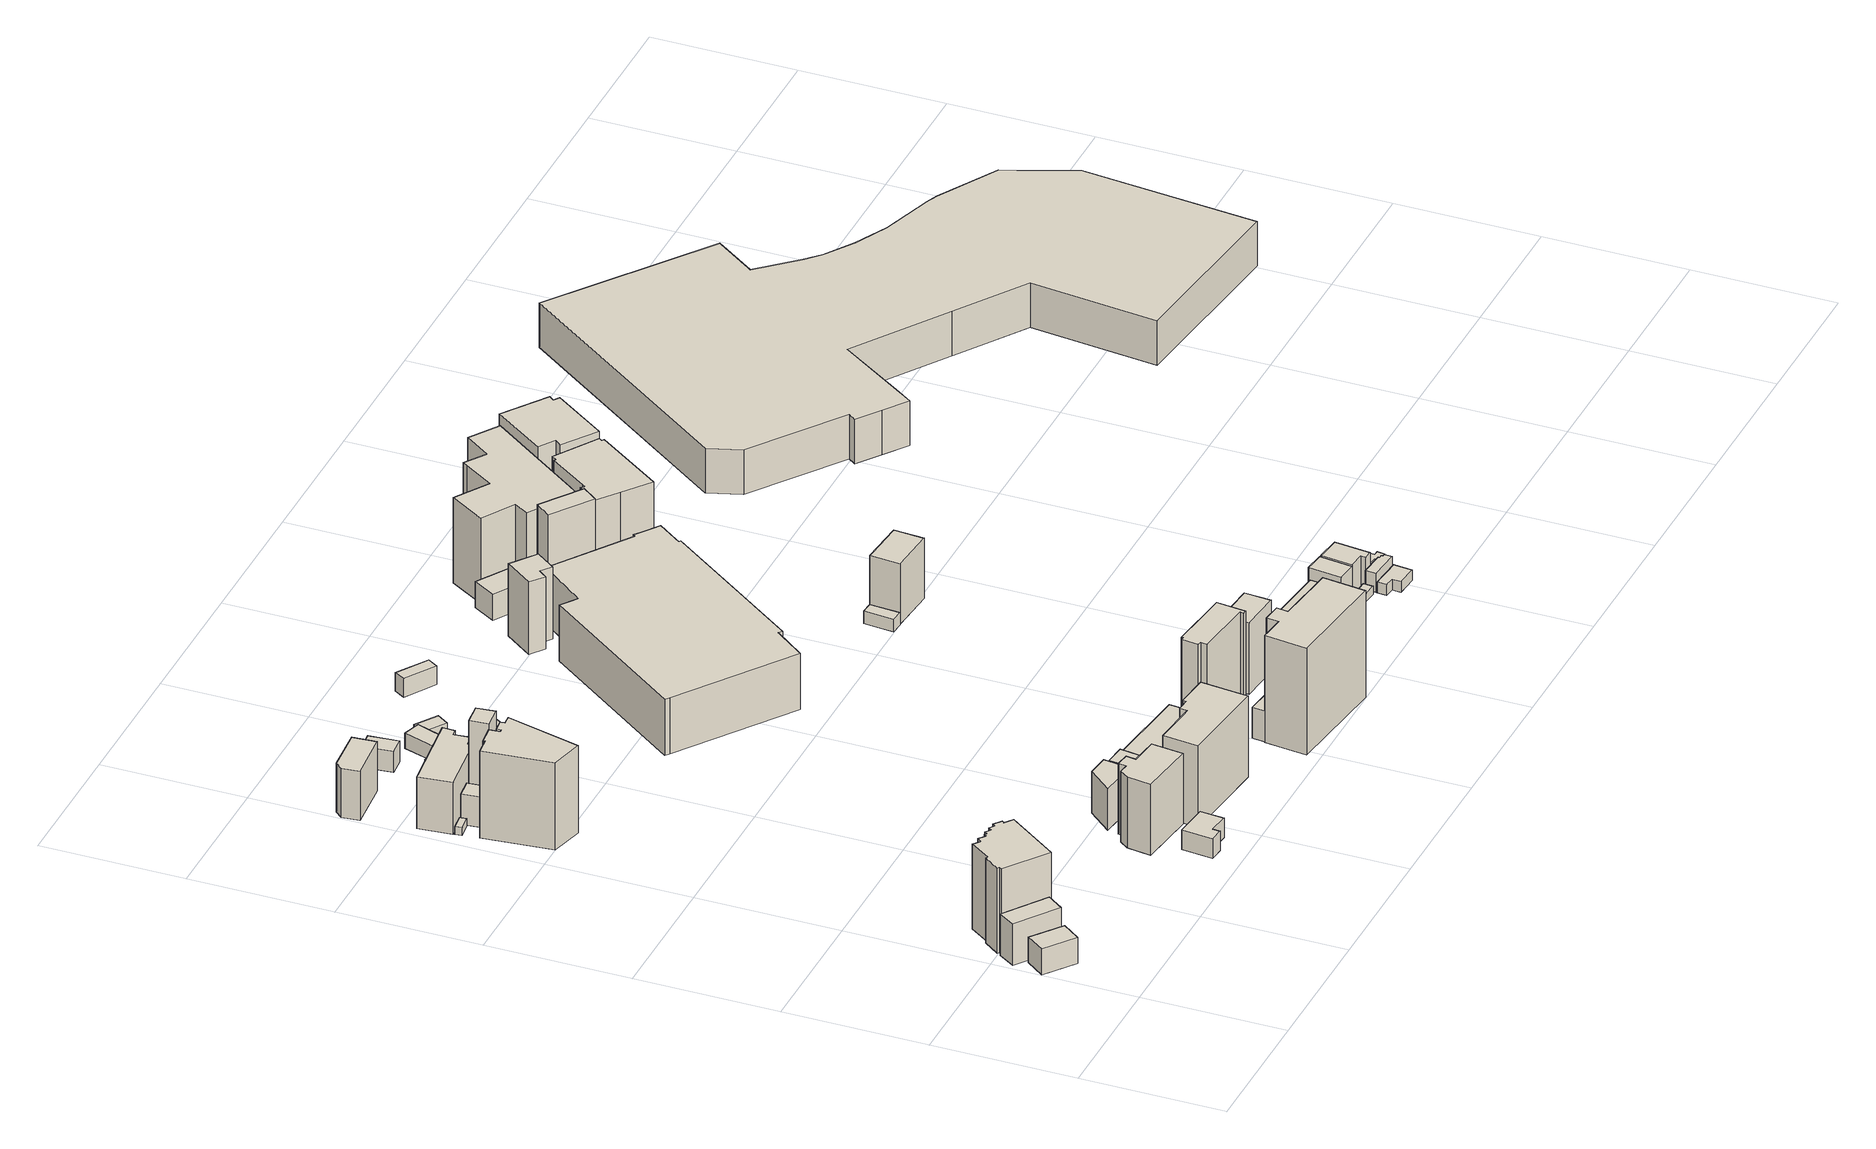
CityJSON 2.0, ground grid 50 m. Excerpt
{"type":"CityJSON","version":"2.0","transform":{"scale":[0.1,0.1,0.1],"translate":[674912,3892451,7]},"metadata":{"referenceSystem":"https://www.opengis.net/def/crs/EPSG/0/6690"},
"CityObjects":{
"building1":{"type":"Building","attributes":{"class":"3002","usage":"411","measuredHeight":11.5,"storeysAboveGround":3,"BuildingDetailAttribute.totalFloorArea":318.7,"BuildingDetailAttribute.buildingFootprintArea":106.23,"BuildingDetailAttribute.buildingRoofEdgeArea":106.23,"BuildingDetailAttribute.urbanPlanType":"21","BuildingDetailAttribute.landUseType":"211","BuildingDetailAttribute.surveyYear":2021,"BuildingIDAttribute.prefecture":"23","BuildingIDAttribute.city":"23106"},"address":[{"country":"日本","locality":"愛知県名古屋市"}],"geometry":[{"type":"Solid","lod":"1","boundaries":[[[[0,1,2,3]],[[2,4,5,3]],[[1,6,4,2]],[[0,7,6,1]],[[3,5,7,0]],[[4,6,7,5]]]]}]},
"building2":{"type":"Building","attributes":{"class":"3002","usage":"401","measuredHeight":16.5,"storeysAboveGround":5,"BuildingDetailAttribute.totalFloorArea":624.57,"BuildingDetailAttribute.buildingFootprintArea":124.91,"BuildingDetailAttribute.buildingRoofEdgeArea":124.91,"BuildingDetailAttribute.urbanPlanType":"21","BuildingDetailAttribute.landUseType":"212","BuildingDetailAttribute.surveyYear":2021,"BuildingIDAttribute.prefecture":"23","BuildingIDAttribute.city":"23106"},"address":[{"country":"日本","locality":"愛知県名古屋市"}],"geometry":[{"type":"Solid","lod":"1","boundaries":[[[[8,9,10,11]],[[10,12,13,11]],[[9,14,12,10]],[[8,15,14,9]],[[11,13,15,8]],[[12,14,15,13]]]]}]},
"building3":{"type":"Building","attributes":{"class":"3002","usage":"412","measuredHeight":32.5,"storeysAboveGround":10,"BuildingDetailAttribute.totalFloorArea":3833.7,"BuildingDetailAttribute.buildingFootprintArea":383.37,"BuildingDetailAttribute.buildingRoofEdgeArea":383.37,"BuildingDetailAttribute.urbanPlanType":"21","BuildingDetailAttribute.landUseType":"211","BuildingDetailAttribute.surveyYear":2021,"BuildingIDAttribute.prefecture":"23","BuildingIDAttribute.city":"23106"},"address":[{"country":"日本","locality":"愛知県名古屋市中区千代田五丁目１１０３"}],"geometry":[{"type":"Solid","lod":"1","boundaries":[[[[16,17,18,19,20,21,22,23,24,25,26,27,28,29,30,31,32,33,34,35]],[[34,36,37,35]],[[33,38,36,34]],[[32,39,38,33]],[[31,40,39,32]],[[30,41,40,31]],[[29,42,41,30]],[[28,43,42,29]],[[27,44,43,28]],[[26,45,44,27]],[[25,46,45,26]],[[24,47,46,25]],[[23,48,47,24]],[[22,49,48,23]],[[21,50,49,22]],[[20,51,50,21]],[[19,52,51,20]],[[18,53,52,19]],[[17,54,53,18]],[[16,55,54,17]],[[35,37,55,16]],[[36,38,39,40,41,42,43,44,45,46,47,48,49,50,51,52,53,54,55,37]]]]}]},
"building4":{"type":"Building","attributes":{"class":"3003","usage":"461","measuredHeight":20.2,"storeysAboveGround":9999,"BuildingDetailAttribute.totalFloorArea":-9999,"BuildingDetailAttribute.buildingFootprintArea":-9999,"BuildingDetailAttribute.buildingRoofEdgeArea":12.43,"BuildingDetailAttribute.urbanPlanType":"21","BuildingDetailAttribute.landUseType":"211","BuildingDetailAttribute.surveyYear":2021,"BuildingIDAttribute.prefecture":"23","BuildingIDAttribute.city":"23106"},"geometry":[{"type":"Solid","lod":"1","boundaries":[[[[56,57,58,59]],[[58,60,61,59]],[[57,62,60,58]],[[56,63,62,57]],[[59,61,63,56]],[[60,62,63,61]]]]}]},
"building5":{"type":"Building","attributes":{"class":"3002","usage":"414","measuredHeight":34.3,"storeysAboveGround":9,"BuildingDetailAttribute.totalFloorArea":3942.55,"BuildingDetailAttribute.buildingFootprintArea":438.06,"BuildingDetailAttribute.buildingRoofEdgeArea":438.06,"BuildingDetailAttribute.urbanPlanType":"21","BuildingDetailAttribute.landUseType":"211","BuildingDetailAttribute.surveyYear":2021,"BuildingIDAttribute.prefecture":"23","BuildingIDAttribute.city":"23106"},"address":[{"country":"日本","locality":"愛知県名古屋市"}],"geometry":[{"type":"Solid","lod":"1","boundaries":[[[[64,65,66,67,68,69,70,71,72,73,74,75]],[[74,76,77,75]],[[73,78,76,74]],[[72,79,78,73]],[[71,80,79,72]],[[70,81,80,71]],[[69,82,81,70]],[[68,83,82,69]],[[67,84,83,68]],[[66,85,84,67]],[[65,86,85,66]],[[64,87,86,65]],[[75,77,87,64]],[[76,78,79,80,81,82,83,84,85,86,87,77]]]]}]},
"building6":{"type":"Building","attributes":{"class":"3003","usage":"414","measuredHeight":33.2,"storeysAboveGround":1,"BuildingDetailAttribute.totalFloorArea":42.53,"BuildingDetailAttribute.buildingFootprintArea":42.53,"BuildingDetailAttribute.buildingRoofEdgeArea":42.53,"BuildingDetailAttribute.urbanPlanType":"21","BuildingDetailAttribute.landUseType":"211","BuildingDetailAttribute.surveyYear":2021,"BuildingIDAttribute.prefecture":"23","BuildingIDAttribute.city":"23106"},"address":[{"country":"日本","locality":"愛知県名古屋市"}],"geometry":[{"type":"Solid","lod":"1","boundaries":[[[[88,89,90,91]],[[90,92,93,91]],[[89,94,92,90]],[[88,95,94,89]],[[91,93,95,88]],[[92,94,95,93]]]]}]},
"building7":{"type":"Building","attributes":{"class":"3002","usage":"414","measuredHeight":21.2,"storeysAboveGround":5,"BuildingDetailAttribute.totalFloorArea":741.09,"BuildingDetailAttribute.buildingFootprintArea":148.22,"BuildingDetailAttribute.buildingRoofEdgeArea":148.22,"BuildingDetailAttribute.urbanPlanType":"21","BuildingDetailAttribute.landUseType":"211","BuildingDetailAttribute.surveyYear":2021,"BuildingIDAttribute.prefecture":"23","BuildingIDAttribute.city":"23106"},"address":[{"country":"日本","locality":"愛知県名古屋市"}],"geometry":[{"type":"Solid","lod":"1","boundaries":[[[[96,97,98,99,100]],[[99,101,102,100]],[[98,103,101,99]],[[97,104,103,98]],[[96,105,104,97]],[[100,102,105,96]],[[101,103,104,105,102]]]]}]},
"building8":{"type":"Building","attributes":{"class":"3002","usage":"412","measuredHeight":33.2,"storeysAboveGround":6,"BuildingDetailAttribute.totalFloorArea":1906.82,"BuildingDetailAttribute.buildingFootprintArea":317.8,"BuildingDetailAttribute.buildingRoofEdgeArea":317.8,"BuildingDetailAttribute.urbanPlanType":"21","BuildingDetailAttribute.landUseType":"211","BuildingDetailAttribute.surveyYear":2021,"BuildingIDAttribute.prefecture":"23","BuildingIDAttribute.city":"23106"},"address":[{"country":"日本","locality":"愛知県名古屋市"}],"geometry":[{"type":"Solid","lod":"1","boundaries":[[[[106,107,108,109,110,111,112,113]],[[112,114,115,113]],[[111,116,114,112]],[[110,117,116,111]],[[109,118,117,110]],[[108,119,118,109]],[[107,120,119,108]],[[106,121,120,107]],[[113,115,121,106]],[[114,116,117,118,119,120,121,115]]]]}]},
"building9":{"type":"Building","attributes":{"class":"3002","usage":"414","measuredHeight":34,"storeysAboveGround":1,"BuildingDetailAttribute.totalFloorArea":49.72,"BuildingDetailAttribute.buildingFootprintArea":49.72,"BuildingDetailAttribute.buildingRoofEdgeArea":49.72,"BuildingDetailAttribute.urbanPlanType":"21","BuildingDetailAttribute.landUseType":"211","BuildingDetailAttribute.surveyYear":2021,"BuildingIDAttribute.prefecture":"23","BuildingIDAttribute.city":"23106"},"address":[{"country":"日本","locality":"愛知県名古屋市"}],"geometry":[{"type":"Solid","lod":"1","boundaries":[[[[122,123,124,125]],[[124,126,127,125]],[[123,128,126,124]],[[122,129,128,123]],[[125,127,129,122]],[[126,128,129,127]]]]}]},
"building10":{"type":"Building","attributes":{"class":"3001","usage":"411","measuredHeight":9.3,"storeysAboveGround":2,"BuildingDetailAttribute.totalFloorArea":226.58,"BuildingDetailAttribute.buildingFootprintArea":113.29,"BuildingDetailAttribute.buildingRoofEdgeArea":113.29,"BuildingDetailAttribute.urbanPlanType":"21","BuildingDetailAttribute.landUseType":"211","BuildingDetailAttribute.surveyYear":2021,"BuildingIDAttribute.prefecture":"23","BuildingIDAttribute.city":"23106"},"geometry":[{"type":"Solid","lod":"1","boundaries":[[[[130,131,132,133,134,135]],[[134,136,137,135]],[[133,138,136,134]],[[132,139,138,133]],[[131,140,139,132]],[[130,141,140,131]],[[135,137,141,130]],[[136,138,139,140,141,137]]]]}]},
"building11":{"type":"Building","attributes":{"class":"3002","usage":"412","measuredHeight":27.2,"storeysAboveGround":9,"BuildingDetailAttribute.totalFloorArea":2215.15,"BuildingDetailAttribute.buildingFootprintArea":246.13,"BuildingDetailAttribute.buildingRoofEdgeArea":246.13,"BuildingDetailAttribute.urbanPlanType":"21","BuildingDetailAttribute.landUseType":"211","BuildingDetailAttribute.surveyYear":2021,"BuildingIDAttribute.prefecture":"23","BuildingIDAttribute.city":"23106"},"geometry":[{"type":"Solid","lod":"1","boundaries":[[[[142,143,144,145,146,147,148,149,150]],[[149,151,152,150]],[[148,153,151,149]],[[147,154,153,148]],[[146,155,154,147]],[[145,156,155,146]],[[144,157,156,145]],[[143,158,157,144]],[[142,159,158,143]],[[150,152,159,142]],[[151,153,154,155,156,157,158,159,152]]]]}]},
"building12":{"type":"Building","attributes":{"class":"3001","usage":"431","measuredHeight":19.7,"storeysAboveGround":1,"BuildingDetailAttribute.totalFloorArea":37.6,"BuildingDetailAttribute.buildingFootprintArea":37.6,"BuildingDetailAttribute.buildingRoofEdgeArea":37.6,"BuildingDetailAttribute.urbanPlanType":"21","BuildingDetailAttribute.landUseType":"223","BuildingDetailAttribute.surveyYear":2021,"BuildingIDAttribute.prefecture":"23","BuildingIDAttribute.city":"23106"},"address":[{"country":"日本","locality":"愛知県名古屋市"}],"geometry":[{"type":"Solid","lod":"1","boundaries":[[[[160,161,162,163]],[[162,164,165,163]],[[161,166,164,162]],[[160,167,166,161]],[[163,165,167,160]],[[164,166,167,165]]]]}]},
"building13":{"type":"Building","attributes":{"class":"3002","usage":"401","measuredHeight":20.3,"storeysAboveGround":4,"BuildingDetailAttribute.totalFloorArea":406.45,"BuildingDetailAttribute.buildingFootprintArea":101.61,"BuildingDetailAttribute.buildingRoofEdgeArea":101.61,"BuildingDetailAttribute.urbanPlanType":"21","BuildingDetailAttribute.landUseType":"212","BuildingDetailAttribute.surveyYear":2021,"BuildingIDAttribute.prefecture":"23","BuildingIDAttribute.city":"23106"},"geometry":[{"type":"Solid","lod":"1","boundaries":[[[[168,169,170,171,172]],[[171,173,174,172]],[[170,175,173,171]],[[169,176,175,170]],[[168,177,176,169]],[[172,174,177,168]],[[173,175,176,177,174]]]]}]},
"building14":{"type":"Building","attributes":{"class":"3001","usage":"401","measuredHeight":-9999,"storeysAboveGround":1,"BuildingDetailAttribute.totalFloorArea":30.26,"BuildingDetailAttribute.buildingFootprintArea":30.26,"BuildingDetailAttribute.buildingRoofEdgeArea":30.26,"BuildingDetailAttribute.urbanPlanType":"21","BuildingDetailAttribute.landUseType":"212","BuildingDetailAttribute.surveyYear":2021,"BuildingIDAttribute.prefecture":"23","BuildingIDAttribute.city":"23106"},"address":[{"country":"日本","locality":"愛知県名古屋市"}],"geometry":[{"type":"Solid","lod":"1","boundaries":[[[[178,179,180,181,182,183,184,185]],[[184,186,187,185]],[[183,188,186,184]],[[182,189,188,183]],[[181,190,189,182]],[[180,191,190,181]],[[179,192,191,180]],[[178,193,192,179]],[[185,187,193,178]],[[186,188,189,190,191,192,193,187]]]]}]},
"building15":{"type":"Building","attributes":{"class":"3002","usage":"441","measuredHeight":12.1,"storeysAboveGround":3,"BuildingDetailAttribute.totalFloorArea":480.08,"BuildingDetailAttribute.buildingFootprintArea":160.03,"BuildingDetailAttribute.buildingRoofEdgeArea":160.03,"BuildingDetailAttribute.urbanPlanType":"21","BuildingDetailAttribute.landUseType":"213","BuildingDetailAttribute.surveyYear":2021,"BuildingIDAttribute.prefecture":"23","BuildingIDAttribute.city":"23106"},"address":[{"country":"日本","locality":"愛知県名古屋市"}],"geometry":[{"type":"Solid","lod":"1","boundaries":[[[[194,195,196,197,198,199]],[[198,200,201,199]],[[197,202,200,198]],[[196,203,202,197]],[[195,204,203,196]],[[194,205,204,195]],[[199,201,205,194]],[[200,202,203,204,205,201]]]]}]},
"building16":{"type":"Building","attributes":{"class":"3001","usage":"411","measuredHeight":8.8,"storeysAboveGround":2,"BuildingDetailAttribute.totalFloorArea":131.3,"BuildingDetailAttribute.buildingFootprintArea":65.65,"BuildingDetailAttribute.buildingRoofEdgeArea":65.65,"BuildingDetailAttribute.urbanPlanType":"21","BuildingDetailAttribute.landUseType":"211","BuildingDetailAttribute.surveyYear":2021,"BuildingIDAttribute.prefecture":"23","BuildingIDAttribute.city":"23106"},"address":[{"country":"日本","locality":"愛知県名古屋市"}],"geometry":[{"type":"Solid","lod":"1","boundaries":[[[[206,207,208,209]],[[208,210,211,209]],[[207,212,210,208]],[[206,213,212,207]],[[209,211,213,206]],[[210,212,213,211]]]]}]},
"building17":{"type":"Building","attributes":{"class":"3001","usage":"402","measuredHeight":30.2,"storeysAboveGround":4,"BuildingDetailAttribute.totalFloorArea":522.1,"BuildingDetailAttribute.buildingFootprintArea":130.52,"BuildingDetailAttribute.buildingRoofEdgeArea":130.52,"BuildingDetailAttribute.urbanPlanType":"21","BuildingDetailAttribute.landUseType":"212","BuildingDetailAttribute.surveyYear":2021,"BuildingIDAttribute.prefecture":"23","BuildingIDAttribute.city":"23106"},"geometry":[{"type":"Solid","lod":"1","boundaries":[[[[214,215,216,217,218]],[[217,219,220,218]],[[216,221,219,217]],[[215,222,221,216]],[[214,223,222,215]],[[218,220,223,214]],[[219,221,222,223,220]]]]}]},
"building18":{"type":"Building","attributes":{"class":"3001","usage":"413","measuredHeight":5.4,"storeysAboveGround":1,"BuildingDetailAttribute.totalFloorArea":23.71,"BuildingDetailAttribute.buildingFootprintArea":23.71,"BuildingDetailAttribute.buildingRoofEdgeArea":23.71,"BuildingDetailAttribute.urbanPlanType":"21","BuildingDetailAttribute.landUseType":"212","BuildingDetailAttribute.surveyYear":2021,"BuildingIDAttribute.prefecture":"23","BuildingIDAttribute.city":"23106"},"address":[{"country":"日本","locality":"愛知県名古屋市"}],"geometry":[{"type":"Solid","lod":"1","boundaries":[[[[224,225,226,227]],[[226,228,229,227]],[[225,230,228,226]],[[224,231,230,225]],[[227,229,231,224]],[[228,230,231,229]]]]}]},
"building19":{"type":"Building","attributes":{"class":"3001","usage":"412","measuredHeight":30.2,"storeysAboveGround":1,"BuildingDetailAttribute.totalFloorArea":38.43,"BuildingDetailAttribute.buildingFootprintArea":38.43,"BuildingDetailAttribute.buildingRoofEdgeArea":38.43,"BuildingDetailAttribute.urbanPlanType":"21","BuildingDetailAttribute.landUseType":"211","BuildingDetailAttribute.surveyYear":2021,"BuildingIDAttribute.prefecture":"23","BuildingIDAttribute.city":"23101"},"geometry":[{"type":"Solid","lod":"1","boundaries":[[[[216,232,233,217]],[[233,234,235,217]],[[232,236,234,233]],[[216,237,236,232]],[[217,235,237,216]],[[234,236,237,235]]]]}]},
"building20":{"type":"Building","attributes":{"class":"3002","usage":"412","measuredHeight":32.2,"storeysAboveGround":10,"BuildingDetailAttribute.totalFloorArea":4734.22,"BuildingDetailAttribute.buildingFootprintArea":473.42,"BuildingDetailAttribute.buildingRoofEdgeArea":473.42,"BuildingDetailAttribute.urbanPlanType":"21","BuildingDetailAttribute.landUseType":"211","BuildingDetailAttribute.surveyYear":2021,"BuildingIDAttribute.prefecture":"23","BuildingIDAttribute.city":"23101"},"geometry":[{"type":"Solid","lod":"1","boundaries":[[[[238,239,240,241,242,243,244,245]],[[244,246,247,245]],[[243,248,246,244]],[[242,249,248,243]],[[241,250,249,242]],[[240,251,250,241]],[[239,252,251,240]],[[238,253,252,239]],[[245,247,253,238]],[[246,248,249,250,251,252,253,247]]]]}]},
"building21":{"type":"Building","attributes":{"class":"3001","usage":"431","measuredHeight":6.7,"storeysAboveGround":2,"BuildingDetailAttribute.totalFloorArea":151.75,"BuildingDetailAttribute.buildingFootprintArea":75.88,"BuildingDetailAttribute.buildingRoofEdgeArea":75.88,"BuildingDetailAttribute.urbanPlanType":"21","BuildingDetailAttribute.landUseType":"213","BuildingDetailAttribute.surveyYear":2021,"BuildingIDAttribute.prefecture":"23","BuildingIDAttribute.city":"23106"},"address":[{"country":"日本","locality":"愛知県名古屋市"}],"geometry":[{"type":"Solid","lod":"1","boundaries":[[[[254,255,256,257]],[[256,258,259,257]],[[255,260,258,256]],[[254,261,260,255]],[[257,259,261,254]],[[258,260,261,259]]]]}]},
"building22":{"type":"Building","attributes":{"class":"3001","usage":"413","measuredHeight":12.1,"storeysAboveGround":2,"BuildingDetailAttribute.totalFloorArea":103.77,"BuildingDetailAttribute.buildingFootprintArea":51.89,"BuildingDetailAttribute.buildingRoofEdgeArea":51.89,"BuildingDetailAttribute.urbanPlanType":"21","BuildingDetailAttribute.landUseType":"212","BuildingDetailAttribute.surveyYear":2021,"BuildingIDAttribute.prefecture":"23","BuildingIDAttribute.city":"23106"},"address":[{"country":"日本","locality":"愛知県名古屋市"}],"geometry":[{"type":"Solid","lod":"1","boundaries":[[[[262,263,264,265]],[[264,266,267,265]],[[263,268,266,264]],[[262,269,268,263]],[[265,267,269,262]],[[266,268,269,267]]]]}]},
"building23":{"type":"Building","attributes":{"class":"3001","usage":"401","measuredHeight":8.7,"storeysAboveGround":2,"BuildingDetailAttribute.totalFloorArea":105.07,"BuildingDetailAttribute.buildingFootprintArea":52.53,"BuildingDetailAttribute.buildingRoofEdgeArea":52.53,"BuildingDetailAttribute.urbanPlanType":"21","BuildingDetailAttribute.landUseType":"212","BuildingDetailAttribute.surveyYear":2021,"BuildingIDAttribute.prefecture":"23","BuildingIDAttribute.city":"23106"},"address":[{"country":"日本","locality":"愛知県名古屋市"}],"geometry":[{"type":"Solid","lod":"1","boundaries":[[[[270,271,272,273]],[[272,274,275,273]],[[271,276,274,272]],[[270,277,276,271]],[[273,275,277,270]],[[274,276,277,275]]]]}]},
"building24":{"type":"Building","attributes":{"class":"9999","usage":"431","measuredHeight":-9999,"storeysAboveGround":1,"BuildingDetailAttribute.totalFloorArea":44.99,"BuildingDetailAttribute.buildingFootprintArea":44.99,"BuildingDetailAttribute.buildingRoofEdgeArea":44.99,"BuildingDetailAttribute.urbanPlanType":"21","BuildingDetailAttribute.landUseType":"223","BuildingDetailAttribute.surveyYear":2021,"BuildingIDAttribute.prefecture":"23","BuildingIDAttribute.city":"23106"},"address":[{"country":"日本","locality":"愛知県名古屋市"}],"geometry":[{"type":"Solid","lod":"1","boundaries":[[[[278,279,280,281]],[[280,282,283,281]],[[279,284,282,280]],[[278,285,284,279]],[[281,283,285,278]],[[282,284,285,283]]]]}]},
"building25":{"type":"Building","attributes":{"class":"3002","usage":"422","measuredHeight":21.2,"storeysAboveGround":4,"BuildingDetailAttribute.totalFloorArea":1640.89,"BuildingDetailAttribute.buildingFootprintArea":410.22,"BuildingDetailAttribute.buildingRoofEdgeArea":410.22,"BuildingDetailAttribute.urbanPlanType":"21","BuildingDetailAttribute.landUseType":"214","BuildingDetailAttribute.surveyYear":2021,"BuildingIDAttribute.prefecture":"23","BuildingIDAttribute.city":"23101"},"geometry":[{"type":"Solid","lod":"1","boundaries":[[[[286,287,288,289,290]],[[289,291,292,290]],[[288,293,291,289]],[[287,294,293,288]],[[286,295,294,287]],[[290,292,295,286]],[[291,293,294,295,292]]]]}]},
"building26":{"type":"Building","attributes":{"class":"3001","usage":"431","measuredHeight":3,"storeysAboveGround":1,"BuildingDetailAttribute.totalFloorArea":44.84,"BuildingDetailAttribute.buildingFootprintArea":44.84,"BuildingDetailAttribute.buildingRoofEdgeArea":44.84,"BuildingDetailAttribute.urbanPlanType":"21","BuildingDetailAttribute.landUseType":"223","BuildingDetailAttribute.surveyYear":2021,"BuildingIDAttribute.prefecture":"23","BuildingIDAttribute.city":"23106"},"address":[{"country":"日本","locality":"愛知県名古屋市"}],"geometry":[{"type":"Solid","lod":"1","boundaries":[[[[296,297,298,299]],[[298,300,301,299]],[[297,302,300,298]],[[296,303,302,297]],[[299,301,303,296]],[[300,302,303,301]]]]}]},
"building27":{"type":"Building","attributes":{"class":"3001","usage":"411","measuredHeight":6.9,"storeysAboveGround":2,"BuildingDetailAttribute.totalFloorArea":110.58,"BuildingDetailAttribute.buildingFootprintArea":55.29,"BuildingDetailAttribute.buildingRoofEdgeArea":55.29,"BuildingDetailAttribute.urbanPlanType":"21","BuildingDetailAttribute.landUseType":"211","BuildingDetailAttribute.surveyYear":2021,"BuildingIDAttribute.prefecture":"23","BuildingIDAttribute.city":"23106"},"address":[{"country":"日本","locality":"愛知県名古屋市"}],"geometry":[{"type":"Solid","lod":"1","boundaries":[[[[304,305,306,307]],[[306,308,309,307]],[[305,310,308,306]],[[304,311,310,305]],[[307,309,311,304]],[[308,310,311,309]]]]}]},
"building28":{"type":"Building","attributes":{"class":"9999","usage":"412","measuredHeight":44.4,"storeysAboveGround":1,"BuildingDetailAttribute.totalFloorArea":40.41,"BuildingDetailAttribute.buildingFootprintArea":40.41,"BuildingDetailAttribute.buildingRoofEdgeArea":40.41,"BuildingDetailAttribute.urbanPlanType":"21","BuildingDetailAttribute.landUseType":"211","BuildingDetailAttribute.surveyYear":2021,"BuildingIDAttribute.prefecture":"23","BuildingIDAttribute.city":"23101"},"geometry":[{"type":"Solid","lod":"1","boundaries":[[[[312,313,314,315]],[[314,316,317,315]],[[313,318,316,314]],[[312,319,318,313]],[[315,317,319,312]],[[316,318,319,317]]]]}]},
"building29":{"type":"Building","attributes":{"class":"3002","usage":"412","measuredHeight":44.6,"storeysAboveGround":14,"BuildingDetailAttribute.totalFloorArea":8443.72,"BuildingDetailAttribute.buildingFootprintArea":603.12,"BuildingDetailAttribute.buildingRoofEdgeArea":603.12,"BuildingDetailAttribute.urbanPlanType":"21","BuildingDetailAttribute.landUseType":"211","BuildingDetailAttribute.surveyYear":2021,"BuildingIDAttribute.prefecture":"23","BuildingIDAttribute.city":"23101"},"geometry":[{"type":"Solid","lod":"1","boundaries":[[[[320,321,322,323,324,325,326,327]],[[326,328,329,327]],[[325,330,328,326]],[[324,331,330,325]],[[323,332,331,324]],[[322,333,332,323]],[[321,334,333,322]],[[320,335,334,321]],[[327,329,335,320]],[[328,330,331,332,333,334,335,329]]]]}]},
"building30":{"type":"Building","attributes":{"class":"3002","usage":"412","measuredHeight":41.3,"storeysAboveGround":11,"BuildingDetailAttribute.totalFloorArea":2359.27,"BuildingDetailAttribute.buildingFootprintArea":214.48,"BuildingDetailAttribute.buildingRoofEdgeArea":214.48,"BuildingDetailAttribute.urbanPlanType":"21","BuildingDetailAttribute.landUseType":"211","BuildingDetailAttribute.surveyYear":2021,"BuildingIDAttribute.prefecture":"23","BuildingIDAttribute.city":"23101"},"address":[{"country":"日本","locality":"愛知県名古屋市千種区吹上一丁目２０１"}],"geometry":[{"type":"Solid","lod":"1","boundaries":[[[[336,337,338,339,340,341,342,343,344,345]],[[344,346,347,345]],[[343,348,346,344]],[[342,349,348,343]],[[341,350,349,342]],[[340,351,350,341]],[[339,352,351,340]],[[338,353,352,339]],[[337,354,353,338]],[[336,355,354,337]],[[345,347,355,336]],[[346,348,349,350,351,352,353,354,355,347]]]]}]},
"building31":{"type":"Building","attributes":{"class":"3002","usage":"402","measuredHeight":29.8,"storeysAboveGround":6,"BuildingDetailAttribute.totalFloorArea":24929.13,"BuildingDetailAttribute.buildingFootprintArea":4154.85,"BuildingDetailAttribute.buildingRoofEdgeArea":4154.85,"BuildingDetailAttribute.urbanPlanType":"21","BuildingDetailAttribute.landUseType":"212","BuildingDetailAttribute.surveyYear":2021,"BuildingIDAttribute.prefecture":"23","BuildingIDAttribute.city":"23106"},"address":[{"country":"日本","locality":"愛知県名古屋市中区新栄二丁目４５１１"}],"geometry":[{"type":"Solid","lod":"1","boundaries":[[[[356,357,358,359,360,361,362,363,364,365,366,367,368,369,370,371]],[[370,372,373,371]],[[369,374,372,370]],[[368,375,374,369]],[[367,376,375,368]],[[366,377,376,367]],[[365,378,377,366]],[[364,379,378,365]],[[363,380,379,364]],[[362,381,380,363]],[[361,382,381,362]],[[360,383,382,361]],[[359,384,383,360]],[[358,385,384,359]],[[357,386,385,358]],[[356,387,386,357]],[[371,373,387,356]],[[372,374,375,376,377,378,379,380,381,382,383,384,385,386,387,373]]]]}]},
"building32":{"type":"Building","attributes":{"class":"3002","usage":"412","measuredHeight":33.8,"storeysAboveGround":9,"BuildingDetailAttribute.totalFloorArea":1065.08,"BuildingDetailAttribute.buildingFootprintArea":118.34,"BuildingDetailAttribute.buildingRoofEdgeArea":118.34,"BuildingDetailAttribute.urbanPlanType":"21","BuildingDetailAttribute.landUseType":"211","BuildingDetailAttribute.surveyYear":2021,"BuildingIDAttribute.prefecture":"23","BuildingIDAttribute.city":"23106"},"address":[{"country":"日本","locality":"愛知県名古屋市"}],"geometry":[{"type":"Solid","lod":"1","boundaries":[[[[388,389,390,391,392,393]],[[392,394,395,393]],[[391,396,394,392]],[[390,397,396,391]],[[389,398,397,390]],[[388,399,398,389]],[[393,395,399,388]],[[394,396,397,398,399,395]]]]}]},
"building33":{"type":"Building","attributes":{"class":"3002","usage":"412","measuredHeight":33.4,"storeysAboveGround":8,"BuildingDetailAttribute.totalFloorArea":1104.23,"BuildingDetailAttribute.buildingFootprintArea":138.03,"BuildingDetailAttribute.buildingRoofEdgeArea":138.03,"BuildingDetailAttribute.urbanPlanType":"21","BuildingDetailAttribute.landUseType":"211","BuildingDetailAttribute.surveyYear":2021,"BuildingIDAttribute.prefecture":"23","BuildingIDAttribute.city":"23101"},"geometry":[{"type":"Solid","lod":"1","boundaries":[[[[400,401,402,403]],[[402,404,405,403]],[[401,406,404,402]],[[400,407,406,401]],[[403,405,407,400]],[[404,406,407,405]]]]}]},
"building34":{"type":"Building","attributes":{"class":"3002","usage":"401","measuredHeight":12.1,"storeysAboveGround":3,"BuildingDetailAttribute.totalFloorArea":410.39,"BuildingDetailAttribute.buildingFootprintArea":136.8,"BuildingDetailAttribute.buildingRoofEdgeArea":136.8,"BuildingDetailAttribute.urbanPlanType":"21","BuildingDetailAttribute.landUseType":"212","BuildingDetailAttribute.surveyYear":2021,"BuildingIDAttribute.prefecture":"23","BuildingIDAttribute.city":"23106"},"address":[{"country":"日本","locality":"愛知県名古屋市"}],"geometry":[{"type":"Solid","lod":"1","boundaries":[[[[408,409,410,411]],[[410,412,413,411]],[[409,414,412,410]],[[408,415,414,409]],[[411,413,415,408]],[[412,414,415,413]]]]}]},
"building35":{"type":"Building","attributes":{"class":"9999","usage":"401","measuredHeight":7.2,"storeysAboveGround":1,"BuildingDetailAttribute.totalFloorArea":45.57,"BuildingDetailAttribute.buildingFootprintArea":45.57,"BuildingDetailAttribute.buildingRoofEdgeArea":45.57,"BuildingDetailAttribute.urbanPlanType":"21","BuildingDetailAttribute.landUseType":"212","BuildingDetailAttribute.surveyYear":2021,"BuildingIDAttribute.prefecture":"23","BuildingIDAttribute.city":"23106"},"geometry":[{"type":"Solid","lod":"1","boundaries":[[[[416,417,418,419]],[[418,420,421,419]],[[417,422,420,418]],[[416,423,422,417]],[[419,421,423,416]],[[420,422,423,421]]]]}]},
"building36":{"type":"Building","attributes":{"class":"3002","usage":"402","measuredHeight":34.5,"storeysAboveGround":1,"BuildingDetailAttribute.totalFloorArea":116.05,"BuildingDetailAttribute.buildingFootprintArea":116.05,"BuildingDetailAttribute.buildingRoofEdgeArea":116.05,"BuildingDetailAttribute.urbanPlanType":"21","BuildingDetailAttribute.landUseType":"212","BuildingDetailAttribute.surveyYear":2021,"BuildingIDAttribute.prefecture":"23","BuildingIDAttribute.city":"23106"},"address":[{"country":"日本","locality":"愛知県名古屋市"}],"geometry":[{"type":"Solid","lod":"1","boundaries":[[[[424,425,426,427]],[[426,428,429,427]],[[425,430,428,426]],[[424,431,430,425]],[[427,429,431,424]],[[428,430,431,429]]]]}]},
"building37":{"type":"Building","attributes":{"class":"3002","usage":"401","measuredHeight":25.4,"storeysAboveGround":4,"BuildingDetailAttribute.totalFloorArea":699.87,"BuildingDetailAttribute.buildingFootprintArea":174.97,"BuildingDetailAttribute.buildingRoofEdgeArea":174.97,"BuildingDetailAttribute.urbanPlanType":"21","BuildingDetailAttribute.landUseType":"212","BuildingDetailAttribute.surveyYear":2021,"BuildingIDAttribute.prefecture":"23","BuildingIDAttribute.city":"23106"},"geometry":[{"type":"Solid","lod":"1","boundaries":[[[[432,433,434,435]],[[434,436,437,435]],[[433,438,436,434]],[[432,439,438,433]],[[435,437,439,432]],[[436,438,439,437]]]]}]},
"building38":{"type":"Building","attributes":{"class":"3003","usage":"461","measuredHeight":4,"storeysAboveGround":9999,"BuildingDetailAttribute.totalFloorArea":-9999,"BuildingDetailAttribute.buildingFootprintArea":-9999,"BuildingDetailAttribute.buildingRoofEdgeArea":15.66,"BuildingDetailAttribute.urbanPlanType":"21","BuildingDetailAttribute.landUseType":"211","BuildingDetailAttribute.surveyYear":2016,"BuildingIDAttribute.prefecture":"23","BuildingIDAttribute.city":"23101"},"geometry":[{"type":"Solid","lod":"1","boundaries":[[[[440,441,442,443]],[[442,444,445,443]],[[441,446,444,442]],[[440,447,446,441]],[[443,445,447,440]],[[444,446,447,445]]]]}]},
"building39":{"type":"Building","attributes":{"class":"3001","usage":"411","measuredHeight":7,"storeysAboveGround":2,"BuildingDetailAttribute.totalFloorArea":387.04,"BuildingDetailAttribute.buildingFootprintArea":193.52,"BuildingDetailAttribute.buildingRoofEdgeArea":193.52,"BuildingDetailAttribute.urbanPlanType":"21","BuildingDetailAttribute.landUseType":"211","BuildingDetailAttribute.surveyYear":2021,"BuildingIDAttribute.prefecture":"23","BuildingIDAttribute.city":"23101"},"geometry":[{"type":"Solid","lod":"1","boundaries":[[[[448,443,442,449,450,451]],[[450,452,453,451]],[[449,454,452,450]],[[442,455,454,449]],[[443,456,455,442]],[[448,457,456,443]],[[451,453,457,448]],[[452,454,455,456,457,453]]]]}]},
"building40":{"type":"Building","attributes":{"class":"3002","usage":"402","measuredHeight":45.6,"storeysAboveGround":8,"BuildingDetailAttribute.totalFloorArea":8268.28,"BuildingDetailAttribute.buildingFootprintArea":1033.54,"BuildingDetailAttribute.buildingRoofEdgeArea":1033.54,"BuildingDetailAttribute.urbanPlanType":"21","BuildingDetailAttribute.landUseType":"212","BuildingDetailAttribute.surveyYear":2021,"BuildingIDAttribute.prefecture":"23","BuildingIDAttribute.city":"23106"},"address":[{"country":"日本","locality":"愛知県名古屋市"}],"geometry":[{"type":"Solid","lod":"1","boundaries":[[[[458,459,460,461,462,463,464,465,466,467,468,469]],[[468,470,471,469]],[[467,472,470,468]],[[466,473,472,467]],[[465,474,473,466]],[[464,475,474,465]],[[463,476,475,464]],[[462,477,476,463]],[[461,478,477,462]],[[460,479,478,461]],[[459,480,479,460]],[[458,481,480,459]],[[469,471,481,458]],[[470,472,473,474,475,476,477,478,479,480,481,471]]]]}]},
"building41":{"type":"Building","attributes":{"class":"3002","usage":"402","measuredHeight":43.6,"storeysAboveGround":10,"BuildingDetailAttribute.totalFloorArea":5825.81,"BuildingDetailAttribute.buildingFootprintArea":582.58,"BuildingDetailAttribute.buildingRoofEdgeArea":582.58,"BuildingDetailAttribute.urbanPlanType":"21","BuildingDetailAttribute.landUseType":"212","BuildingDetailAttribute.surveyYear":2021,"BuildingIDAttribute.prefecture":"23","BuildingIDAttribute.city":"23106"},"address":[{"country":"日本","locality":"愛知県名古屋市"}],"geometry":[{"type":"Solid","lod":"1","boundaries":[[[[482,483,484,485,486,487,488,489,490,491,492,493]],[[492,494,495,493]],[[491,496,494,492]],[[490,497,496,491]],[[489,498,497,490]],[[488,499,498,489]],[[487,500,499,488]],[[486,501,500,487]],[[485,502,501,486]],[[484,503,502,485]],[[483,504,503,484]],[[482,505,504,483]],[[493,495,505,482]],[[494,496,497,498,499,500,501,502,503,504,505,495]]]]}]},
"building42":{"type":"Building","attributes":{"class":"3002","usage":"411","measuredHeight":12,"storeysAboveGround":3,"BuildingDetailAttribute.totalFloorArea":255.06,"BuildingDetailAttribute.buildingFootprintArea":85.02,"BuildingDetailAttribute.buildingRoofEdgeArea":85.02,"BuildingDetailAttribute.urbanPlanType":"21","BuildingDetailAttribute.landUseType":"211","BuildingDetailAttribute.surveyYear":2021,"BuildingIDAttribute.prefecture":"23","BuildingIDAttribute.city":"23101"},"geometry":[{"type":"Solid","lod":"1","boundaries":[[[[506,507,508,509]],[[508,510,511,509]],[[507,512,510,508]],[[506,513,512,507]],[[509,511,513,506]],[[510,512,513,511]]]]}]},
"building43":{"type":"Building","attributes":{"class":"3001","usage":"461","measuredHeight":-9999,"storeysAboveGround":9999,"BuildingDetailAttribute.totalFloorArea":-9999,"BuildingDetailAttribute.buildingFootprintArea":-9999,"BuildingDetailAttribute.buildingRoofEdgeArea":16.04,"BuildingDetailAttribute.urbanPlanType":"21","BuildingDetailAttribute.landUseType":"211","BuildingDetailAttribute.surveyYear":2021,"BuildingIDAttribute.prefecture":"23","BuildingIDAttribute.city":"23101"},"geometry":[{"type":"Solid","lod":"1","boundaries":[[[[514,515,516,517]],[[516,518,519,517]],[[515,520,518,516]],[[514,521,520,515]],[[517,519,521,514]],[[518,520,521,519]]]]}]},
"building44":{"type":"Building","attributes":{"class":"9999","usage":"411","measuredHeight":6,"storeysAboveGround":2,"BuildingDetailAttribute.totalFloorArea":121.5,"BuildingDetailAttribute.buildingFootprintArea":60.75,"BuildingDetailAttribute.buildingRoofEdgeArea":60.75,"BuildingDetailAttribute.urbanPlanType":"21","BuildingDetailAttribute.landUseType":"211","BuildingDetailAttribute.surveyYear":2021,"BuildingIDAttribute.prefecture":"23","BuildingIDAttribute.city":"23101"},"geometry":[{"type":"Solid","lod":"1","boundaries":[[[[522,523,524,525,526,527]],[[526,528,529,527]],[[525,530,528,526]],[[524,531,530,525]],[[523,532,531,524]],[[522,533,532,523]],[[527,529,533,522]],[[528,530,531,532,533,529]]]]}]},
"building45":{"type":"Building","attributes":{"class":"3002","usage":"402","measuredHeight":14,"storeysAboveGround":3,"BuildingDetailAttribute.totalFloorArea":312.68,"BuildingDetailAttribute.buildingFootprintArea":104.23,"BuildingDetailAttribute.buildingRoofEdgeArea":104.23,"BuildingDetailAttribute.urbanPlanType":"21","BuildingDetailAttribute.landUseType":"212","BuildingDetailAttribute.surveyYear":2021,"BuildingIDAttribute.prefecture":"23","BuildingIDAttribute.city":"23101"},"geometry":[{"type":"Solid","lod":"1","boundaries":[[[[534,535,536,537,538,539]],[[538,540,541,539]],[[537,542,540,538]],[[536,543,542,537]],[[535,544,543,536]],[[534,545,544,535]],[[539,541,545,534]],[[540,542,543,544,545,541]]]]}]},
"building46":{"type":"Building","attributes":{"class":"3001","usage":"411","measuredHeight":7.2,"storeysAboveGround":2,"BuildingDetailAttribute.totalFloorArea":80.25,"BuildingDetailAttribute.buildingFootprintArea":40.13,"BuildingDetailAttribute.buildingRoofEdgeArea":40.13,"BuildingDetailAttribute.urbanPlanType":"21","BuildingDetailAttribute.landUseType":"211","BuildingDetailAttribute.surveyYear":2021,"BuildingIDAttribute.prefecture":"23","BuildingIDAttribute.city":"23101"},"geometry":[{"type":"Solid","lod":"1","boundaries":[[[[546,547,548,549,550,551,552,553]],[[552,554,555,553]],[[551,556,554,552]],[[550,557,556,551]],[[549,558,557,550]],[[548,559,558,549]],[[547,560,559,548]],[[546,561,560,547]],[[553,555,561,546]],[[554,556,557,558,559,560,561,555]]]]}]},
"building47":{"type":"Building","attributes":{"class":"3001","usage":"411","measuredHeight":9,"storeysAboveGround":2,"BuildingDetailAttribute.totalFloorArea":92.03,"BuildingDetailAttribute.buildingFootprintArea":46.01,"BuildingDetailAttribute.buildingRoofEdgeArea":46.01,"BuildingDetailAttribute.urbanPlanType":"21","BuildingDetailAttribute.landUseType":"211","BuildingDetailAttribute.surveyYear":2021,"BuildingIDAttribute.prefecture":"23","BuildingIDAttribute.city":"23101"},"geometry":[{"type":"Solid","lod":"1","boundaries":[[[[562,563,564,565,566,567,568,569]],[[568,570,571,569]],[[567,572,570,568]],[[566,573,572,567]],[[565,574,573,566]],[[564,575,574,565]],[[563,576,575,564]],[[562,577,576,563]],[[569,571,577,562]],[[570,572,573,574,575,576,577,571]]]]}]},
"building48":{"type":"Building","attributes":{"class":"3002","usage":"402","measuredHeight":57.5,"storeysAboveGround":10,"BuildingDetailAttribute.totalFloorArea":5018.29,"BuildingDetailAttribute.buildingFootprintArea":501.83,"BuildingDetailAttribute.buildingRoofEdgeArea":501.83,"BuildingDetailAttribute.urbanPlanType":"21","BuildingDetailAttribute.landUseType":"212","BuildingDetailAttribute.surveyYear":2021,"BuildingIDAttribute.prefecture":"23","BuildingIDAttribute.city":"23106"},"address":[{"country":"日本","locality":"愛知県名古屋市"}],"geometry":[{"type":"Solid","lod":"1","boundaries":[[[[578,579,580,581,582,583,584,585]],[[584,586,587,585]],[[583,588,586,584]],[[582,589,588,583]],[[581,590,589,582]],[[580,591,590,581]],[[579,592,591,580]],[[578,593,592,579]],[[585,587,593,578]],[[586,588,589,590,591,592,593,587]]]]}]},
"building49":{"type":"Building","attributes":{"class":"3002","usage":"402","measuredHeight":21.5,"storeysAboveGround":5,"BuildingDetailAttribute.totalFloorArea":78212.82,"BuildingDetailAttribute.buildingFootprintArea":15642.56,"BuildingDetailAttribute.buildingRoofEdgeArea":15642.56,"BuildingDetailAttribute.urbanPlanType":"21","BuildingDetailAttribute.landUseType":"212","BuildingDetailAttribute.surveyYear":2021,"BuildingIDAttribute.prefecture":"23","BuildingIDAttribute.city":"23101"},"geometry":[{"type":"Solid","lod":"1","boundaries":[[[[594,595,596,597,598,599,600,601,602,603,604,605,606,607,608,609,610,611,612,613,614,615,616,617]],[[616,618,619,617]],[[615,620,618,616]],[[614,621,620,615]],[[613,622,621,614]],[[612,623,622,613]],[[611,624,623,612]],[[610,625,624,611]],[[609,626,625,610]],[[608,627,626,609]],[[607,628,627,608]],[[606,629,628,607]],[[605,630,629,606]],[[604,631,630,605]],[[603,632,631,604]],[[602,633,632,603]],[[601,634,633,602]],[[600,635,634,601]],[[599,636,635,600]],[[598,637,636,599]],[[597,638,637,598]],[[596,639,638,597]],[[595,640,639,596]],[[594,641,640,595]],[[617,619,641,594]],[[618,620,621,622,623,624,625,626,627,628,629,630,631,632,633,634,635,636,637,638,639,640,641,619]]]]}]}
},
"vertices":[
[158,316,5],[109,251,5],[5,330,5],[54,395,5],[5,330,100],[54,395,100],[109,251,100],[158,316,100],
[205,387,5],[163,330,5],[20,433,5],[58,491,5],[20,433,160],[58,491,160],[163,330,160],[205,387,160],
[189,611,5],[200,626,5],[225,607,5],[231,616,5],[238,611,5],[244,620,5],[263,606,5],[271,617,5],[288,605,5],[295,614,5],[323,593,5],[316,585,5],[345,564,5],[215,384,5],[66,492,5],[72,500,5],[66,504,5],[108,561,5],[114,557,5],[165,629,5],[114,557,320],[165,629,320],[108,561,320],[66,504,320],[72,500,320],[66,492,320],[215,384,320],[345,564,320],[316,585,320],[323,593,320],[295,614,320],[288,605,320],[271,617,320],[263,606,320],[244,620,320],[238,611,320],[231,616,320],[225,607,320],[200,626,320],[189,611,320],
[102,2328,8],[105,2305,8],[52,2299,8],[49,2322,8],[52,2299,38],[49,2322,38],[105,2305,38],[102,2328,38],
[205,1971,7],[87,2000,7],[61,2243,7],[118,2249,7],[118,2256,7],[184,2263,7],[188,2226,7],[197,2227,7],[195,2243,7],[238,2248,7],[240,2232,7],[272,2235,7],[240,2232,330],[272,2235,330],[238,2248,330],[195,2243,330],[197,2227,330],[188,2226,330],[184,2263,330],[118,2256,330],[118,2249,330],[61,2243,330],[87,2000,330],[205,1971,330],
[176,2334,8],[183,2271,8],[116,2264,8],[109,2327,8],[116,2264,120],[109,2327,120],[183,2271,120],[176,2334,120],
[10,2625,8],[4,2685,8],[26,2711,8],[181,2724,8],[188,2640,8],[181,2724,190],[188,2640,190],[26,2711,190],[4,2685,190],[10,2625,190],
[326,2478,8],[325,2435,8],[302,2432,8],[308,2375,8],[269,2369,8],[271,2352,8],[47,2327,8],[34,2444,8],[47,2327,200],[34,2444,200],[271,2352,200],[269,2369,200],[308,2375,200],[302,2432,200],[325,2435,200],[326,2478,200],
[276,2277,10],[201,2269,10],[194,2335,10],[269,2343,10],[194,2335,340],[269,2343,340],[201,2269,340],[276,2277,340],
[951,186,7],[943,103,7],[871,111,7],[869,86,7],[820,91,7],[831,199,7],[820,91,80],[831,199,80],[869,86,80],[871,111,80],[943,103,80],[951,186,80],
[774,359,8],[797,391,8],[832,386,8],[836,414,8],[884,408,8],[879,373,8],[979,361,8],[966,250,8],[762,275,8],[966,250,270],[762,275,270],[979,361,270],[879,373,270],[884,408,270],[836,414,270],[832,386,270],[797,391,270],[774,359,270],
[275,2477,13],[268,2535,13],[332,2542,13],[338,2484,13],[332,2542,43],[338,2484,43],[268,2535,43],[275,2477,43],
[985,437,7],[906,446,7],[845,454,7],[918,538,7],[996,529,7],[918,538,160],[996,529,160],[845,454,160],[906,446,160],[985,437,160],
[349,2440,13],[335,2448,13],[344,2463,13],[338,2467,13],[352,2491,13],[346,2495,13],[360,2552,13],[399,2528,13],[360,2552,43],[399,2528,43],[346,2495,43],[352,2491,43],[338,2467,43],[344,2463,43],[335,2448,43],[349,2440,43],
[325,2337,9],[339,2358,9],[324,2368,9],[349,2406,9],[543,2277,9],[504,2218,9],[543,2277,120],[504,2218,120],[349,2406,120],[324,2368,120],[339,2358,120],[325,2337,120],
[299,2630,12],[288,2733,12],[351,2740,12],[362,2636,12],[351,2740,90],[362,2636,90],[288,2733,90],[299,2630,90],
[998,512,8],[1071,504,8],[1052,365,8],[1047,322,8],[978,330,8],[1047,322,160],[978,330,160],[1052,365,160],[1071,504,160],[998,512,160],
[476,2338,13],[440,2361,13],[470,2407,13],[506,2383,13],[470,2407,50],[506,2383,50],[440,2361,50],[476,2338,50],
[1141,354,8],[1136,311,8],[1136,311,200],[1047,322,200],[1141,354,200],[1052,365,200],
[978,324,8],[1140,307,8],[1143,335,8],[1187,331,8],[1189,343,8],[1307,331,8],[1290,165,8],[965,199,8],[1290,165,310],[965,199,310],[1307,331,310],[1189,343,310],[1187,331,310],[1143,335,310],[1140,307,310],[978,324,310],
[458,2515,13],[400,2534,13],[438,2650,13],[499,2631,13],[438,2650,70],[499,2631,70],[400,2534,70],[458,2515,70],
[581,2333,9],[550,2282,9],[476,2328,9],[507,2379,9],[476,2328,80],[507,2379,80],[550,2282,80],[581,2333,80],
[586,2421,13],[545,2360,13],[485,2401,13],[526,2461,13],[485,2401,80],[526,2461,80],[545,2360,80],[586,2421,80],
[581,2567,12],[505,2618,12],[533,2659,12],[609,2608,12],[533,2659,42],[609,2608,42],[505,2618,42],[581,2567,42],
[1073,501,8],[1379,466,8],[1367,336,8],[1057,369,8],[1067,458,8],[1057,369,150],[1067,458,150],[1367,336,150],[1379,466,150],[1073,501,150],
[638,2397,10],[596,2424,10],[645,2499,10],[687,2472,10],[645,2499,40],[687,2472,40],[596,2424,40],[638,2397,40],
[839,2735,11],[816,2698,11],[709,2766,11],[732,2803,11],[709,2766,80],[732,2803,80],[816,2698,80],[839,2735,80],
[1591,185,6],[1500,196,6],[1505,240,6],[1596,229,6],[1505,240,120],[1596,229,120],[1500,196,120],[1591,185,120],
[1656,181,4],[1876,154,4],[1857,2,4],[1482,47,4],[1500,196,4],[1591,185,4],[1596,229,4],[1661,221,4],[1596,229,400],[1661,221,400],[1591,185,400],[1500,196,400],[1482,47,400],[1857,2,400],[1876,154,400],[1656,181,400],
[1719,447,7],[1707,344,7],[1693,345,7],[1695,358,7],[1485,382,7],[1488,406,7],[1475,408,7],[1482,467,7],[1492,466,7],[1492,473,7],[1492,466,330],[1492,473,330],[1482,467,330],[1475,408,330],[1488,406,330],[1485,382,330],[1695,358,330],[1693,345,330],[1707,344,330],[1719,447,330],
[1537,2329,12],[1543,2337,12],[1567,2319,12],[1624,2278,12],[1569,2203,12],[1561,2192,12],[1567,2187,12],[1351,1891,12],[1209,1697,12],[1196,1707,12],[1113,1598,12],[723,1877,12],[708,1888,12],[1083,2397,12],[1141,2356,12],[1266,2518,12],[1141,2356,220],[1266,2518,220],[1083,2397,220],[708,1888,220],[723,1877,220],[1113,1598,220],[1196,1707,220],[1209,1697,220],[1351,1891,220],[1567,2187,220],[1561,2192,220],[1569,2203,220],[1624,2278,220],[1567,2319,220],[1543,2337,220],[1537,2329,220],
[1082,2499,12],[1156,2598,12],[1244,2533,12],[1192,2463,12],[1154,2492,12],[1131,2461,12],[1154,2492,280],[1131,2461,280],[1192,2463,280],[1244,2533,280],[1156,2598,280],[1082,2499,280],
[1880,330,6],[1733,343,6],[1741,436,6],[1888,423,6],[1741,436,270],[1888,423,270],[1733,343,270],[1880,330,270],
[1265,2754,13],[1394,2675,13],[1346,2598,13],[1218,2676,13],[1346,2598,110],[1218,2676,110],[1394,2675,110],[1265,2754,110],
[1639,1602,14],[1683,1599,14],[1675,1494,14],[1631,1497,14],[1675,1494,60],[1631,1497,60],[1683,1599,60],[1639,1602,60],
[1488,2442,15],[1348,2542,15],[1389,2596,15],[1529,2496,15],[1389,2596,360],[1529,2496,360],[1348,2542,360],[1488,2442,360],
[1840,1481,16],[1675,1494,16],[1683,1599,16],[1848,1586,16],[1683,1599,240],[1848,1586,240],[1675,1494,240],[1840,1481,240],
[2232,266,10],[2124,276,10],[2125,291,10],[2233,280,10],[2125,291,50],[2233,280,50],[2124,276,50],[2232,266,50],
[2295,273,10],[2103,293,10],[2113,393,10],[2305,373,10],[2113,393,80],[2305,373,80],[2103,293,80],[2125,291,80],[2233,280,80],[2295,273,80],
[1638,2869,14],[1703,2960,14],[1805,2892,14],[1562,2555,14],[1538,2523,14],[1374,2625,14],[1406,2677,14],[1292,2747,14],[1369,2871,14],[1486,2797,14],[1554,2901,14],[1566,2918,14],[1554,2901,330],[1566,2918,330],[1486,2797,330],[1369,2871,330],[1292,2747,330],[1406,2677,330],[1374,2625,330],[1538,2523,330],[1562,2555,330],[1805,2892,330],[1703,2960,330],[1638,2869,330],
[1827,2568,14],[1819,2557,14],[1827,2552,14],[1661,2317,14],[1565,2390,14],[1492,2448,14],[1544,2515,14],[1555,2505,14],[1562,2516,14],[1656,2651,14],[1663,2647,14],[1676,2664,14],[1663,2647,350],[1676,2664,350],[1656,2651,350],[1562,2516,350],[1555,2505,350],[1544,2515,350],[1492,2448,350],[1565,2390,350],[1661,2317,350],[1827,2552,350],[1819,2557,350],[1827,2568,350],
[2369,258,10],[2297,266,10],[2311,382,10],[2383,373,10],[2311,382,120],[2383,373,120],[2297,266,120],[2369,258,120],
[2403,202,10],[2356,206,10],[2359,240,10],[2406,236,10],[2359,240,40],[2406,236,40],[2356,206,40],[2403,202,40],
[2521,120,10],[2446,126,10],[2448,156,10],[2413,160,10],[2416,194,10],[2527,184,10],[2416,194,50],[2527,184,50],[2413,160,50],[2448,156,50],[2446,126,50],[2521,120,50],
[2463,236,10],[2431,239,10],[2433,256,10],[2376,262,10],[2389,372,10],[2477,362,10],[2389,372,120],[2477,362,120],[2376,262,120],[2433,256,120],[2431,239,120],[2463,236,120],
[2526,188,10],[2417,197,10],[2420,235,10],[2506,228,10],[2506,223,10],[2519,222,10],[2519,217,10],[2528,216,10],[2519,217,80],[2528,216,80],[2519,222,80],[2506,223,80],[2506,228,80],[2420,235,80],[2417,197,80],[2526,188,80],
[2545,222,10],[2505,227,10],[2507,240,10],[2470,244,10],[2477,308,10],[2537,302,10],[2531,250,10],[2548,248,10],[2531,250,70],[2548,248,70],[2537,302,70],[2477,308,70],[2470,244,70],[2507,240,70],[2505,227,70],[2545,222,70],
[1960,2790,15],[1947,2772,15],[1967,2758,15],[1835,2571,15],[1718,2654,15],[1734,2677,15],[1680,2715,15],[1809,2897,15],[1680,2715,370],[1809,2897,370],[1734,2677,370],[1718,2654,370],[1835,2571,370],[1967,2758,370],[1947,2772,370],[1960,2790,370],
[3961,2105,15],[4023,1949,15],[4058,1864,15],[3995,1247,15],[3351,1318,15],[3402,1767,15],[3158,1930,15],[2834,2148,15],[2679,1920,15],[2636,1856,15],[2552,1917,15],[2473,1974,15],[2491,2000,15],[2179,2227,15],[2140,2341,15],[2715,3135,15],[3244,2746,15],[3140,2601,15],[3259,2469,15],[3308,2424,15],[3408,2357,15],[3526,2299,15],[3711,2241,15],[3751,2224,15],[3711,2241,180],[3751,2224,180],[3526,2299,180],[3408,2357,180],[3308,2424,180],[3259,2469,180],[3140,2601,180],[3244,2746,180],[2715,3135,180],[2140,2341,180],[2179,2227,180],[2491,2000,180],[2473,1974,180],[2552,1917,180],[2636,1856,180],[2679,1920,180],[2834,2148,180],[3158,1930,180],[3402,1767,180],[3351,1318,180],[3995,1247,180],[4058,1864,180],[4023,1949,180],[3961,2105,180]
]}
